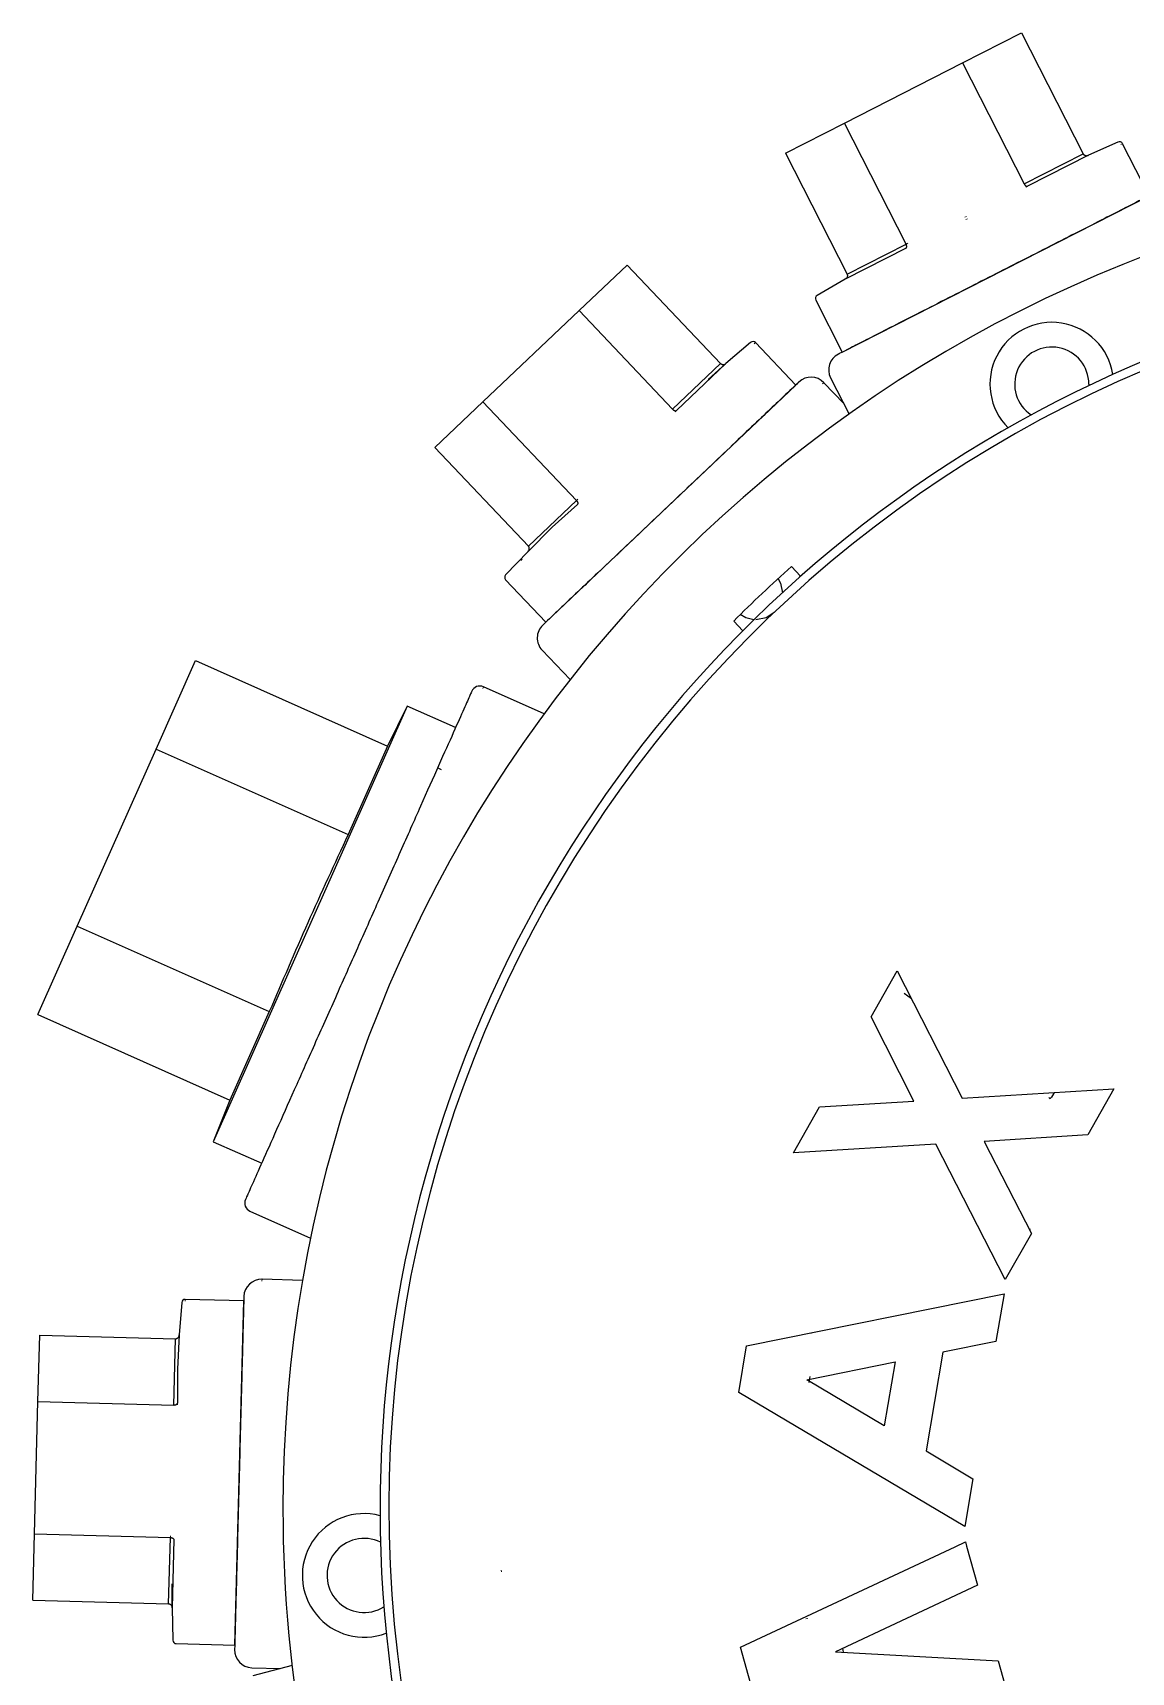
# Model space of a CAD drawing. Header units: inches. Extents: x -347369 to -260369, y 119522 to 149869.
# Drawn here: x -263235.3 to -263173.1, y 139449.4 to 139542.3 of the extents above; entities that cross this region are included whole.
import ezdxf

# ---------------------------------------------------------------- set-up
doc = ezdxf.new("R2010")
doc.units = ezdxf.units.IN
doc.header["$LTSCALE"] = 300
doc.linetypes.add('DOT2', pattern=[0.635, 0, -0.635])
doc.layers.add('INCASTELLATURA MOT', color=4, linetype='Continuous')

# ---------------------------------------------------------------- blocks, each defined once
blk = doc.blocks.new('A$C11159156')
at = {"layer": 'INCASTELLATURA MOT', "color": 40, "linetype": 'Continuous', "lineweight": 25}
for p, q in [((-391.515, 590.894), (-388.172, 592.598)), ((-388.172, 592.598), (-384.679, 585.743)), ((-398.203, 587.487), (-391.515, 590.894)), ((-391.515, 590.894), (-388.023, 584.039)), ((-401.547, 585.783), (-398.203, 587.487)), ((-394.71, 580.632), (-398.203, 587.487)), ((-401.547, 585.783), (-398.054, 578.928)), ((-388.023, 584.039), (-384.679, 585.743)), ((-382.713, 586.411), (-384.39, 585.663)), ((-380.951, 583.37), (-382.454, 586.32)), ((-384.39, 585.663), (-387.832, 583.909)), ((-398.326, 574.518), (-380.951, 583.37)), ((-394.716, 580.401), (-398.158, 578.647)), ((-398.054, 578.928), (-394.71, 580.632)), ((-413.23, 576.867), (-410.508, 579.45)), ((-410.508, 579.45), (-405.212, 573.869)), ((-398.158, 578.647), (-399.75, 577.731)), ((-399.828, 577.467), (-398.326, 574.518)), ((-418.674, 571.7), (-413.23, 576.867)), ((-413.23, 576.867), (-407.934, 571.286)), ((-403.517, 575.069), (-404.912, 573.874)), ((-400.963, 572.653), (-403.242, 575.054)), ((-407.934, 571.286), (-405.212, 573.869)), ((-404.912, 573.874), (-407.714, 571.215)), ((-405.92, 572.969), (-404.912, 573.874)), ((-398.243, 571.603), (-399.368, 572.788)), ((-398.985, 573.059), (-397.941, 571.01)), ((-384.36, 572.707), (-384.362, 572.627)), ((-415.108, 559.23), (-400.963, 572.653)), ((-421.396, 569.117), (-418.674, 571.7)), ((-418.674, 571.7), (-413.378, 566.12)), ((-416.1, 563.537), (-421.396, 569.117)), ((-416.1, 563.537), (-413.378, 566.12)), ((-413.319, 565.897), (-414.756, 564.607)), ((-414.756, 564.607), (-416.121, 563.238)), ((-416.121, 563.238), (-417.387, 561.907)), ((-417.387, 561.631), (-415.108, 559.23)), ((-401.199, 562.374), (-400.683, 561.83)), ((-403.958, 558.744), (-404.474, 559.288)), ((-437.186, 552.041), (-434.955, 557.051)), ((-434.955, 557.051), (-424.078, 552.208)), ((-415.327, 557.645), (-413.743, 555.976)), ((-415.214, 554.042), (-418.647, 555.571)), ((-422.963, 554.482), (-433.945, 529.816)), ((-422.963, 554.482), (-424.078, 552.208)), ((-420.222, 553.262), (-422.963, 554.482)), ((-441.647, 542.019), (-437.186, 552.041)), ((-437.186, 552.041), (-426.309, 547.198)), ((-424.078, 552.208), (-426.309, 547.198)), ((-421.011, 550.876), (-421.239, 550.978)), ((-443.878, 537.009), (-441.647, 542.019)), ((-441.647, 542.019), (-430.77, 537.177)), ((-396.695, 536.891), (-395.21, 539.491)), ((-395.21, 539.491), (-391.539, 532.277)), ((-394.819, 538.229), (-394.412, 537.922)), ((-443.878, 537.009), (-433.001, 532.166)), ((-430.77, 537.177), (-433.001, 532.166)), ((-394.274, 532.108), (-396.695, 536.891)), ((-391.539, 532.277), (-382.94, 532.804)), ((-382.94, 532.804), (-384.424, 530.205)), ((-433.001, 532.166), (-433.945, 529.816)), ((-399.609, 531.785), (-394.274, 532.108)), ((-401.091, 529.186), (-399.609, 531.785)), ((-384.424, 530.205), (-390.288, 529.833)), ((-433.945, 529.816), (-431.204, 528.596)), ((-393.023, 529.678), (-401.091, 529.186)), ((-389.101, 522.006), (-393.023, 529.678)), ((-390.288, 529.833), (-387.609, 524.62)), ((-431.866, 525.88), (-428.433, 524.352)), ((-387.609, 524.62), (-389.101, 522.006)), ((-428.886, 521.965), (-431.185, 522.025)), ((-432.218, 520.802), (-435.527, 520.888)), ((-432.728, 501.308), (-432.218, 520.802)), ((-403.742, 518.252), (-389.165, 521.202)), ((-389.165, 521.202), (-389.624, 518.494)), ((-435.731, 520.704), (-435.873, 518.873)), ((-435.873, 518.873), (-435.977, 516.942)), ((-443.871, 515.107), (-443.773, 518.859)), ((-443.773, 518.859), (-436.082, 518.658)), ((-436.18, 514.906), (-436.082, 518.658)), ((-404.19, 515.61), (-403.742, 518.252)), ((-389.624, 518.494), (-392.622, 517.903)), ((-400.335, 516.336), (-395.327, 517.356)), ((-395.327, 517.356), (-395.945, 513.718)), ((-392.622, 517.903), (-393.566, 512.32)), ((-435.977, 516.942), (-435.975, 515.011)), ((-395.945, 513.718), (-400.335, 516.336)), ((-400.196, 516.177), (-400.141, 516.52)), ((-391.394, 508.02), (-404.19, 515.61)), ((-444.067, 507.604), (-443.871, 515.107)), ((-443.871, 515.107), (-436.18, 514.906)), ((-393.566, 512.32), (-390.938, 510.728)), ((-390.938, 510.728), (-391.394, 508.02)), ((-444.166, 503.853), (-444.067, 507.604)), ((-444.067, 507.604), (-436.376, 507.403)), ((-436.475, 503.652), (-436.376, 507.403)), ((-436.177, 507.287), (-436.278, 503.426)), ((-404.084, 501.203), (-391.929, 506.886)), ((-391.929, 506.886), (-391.355, 507.154)), ((-391.355, 507.154), (-391.291, 506.921)), ((-391.291, 506.921), (-390.676, 504.703)), ((-436.278, 503.426), (-436.28, 504.781)), ((-390.676, 504.703), (-398.71, 500.933)), ((-444.166, 503.853), (-436.475, 503.652)), ((-436.278, 503.426), (-436.232, 501.59)), ((-436.037, 501.395), (-432.728, 501.308)), ((-403.406, 498.753), (-404.084, 501.203)), ((-398.71, 500.933), (-389.491, 500.427)), ((-398.307, 501.132), (-398.266, 500.907)), ((-389.491, 500.427), (-388.872, 498.186)), ((-431.761, 500.032), (-430.128, 499.99)), ((-429.484, 500.162), (-431.706, 499.567))]:
    blk.add_line(p, q, dxfattribs=at)
at = {"layer": 'INCASTELLATURA MOT', "color": 40, "linetype": 'DOT2', "lineweight": 18}
for p, q in [((-382.454, 586.32), (-399.828, 577.467)), ((-382.713, 586.411), (-391.232, 582.071)), ((-394.71, 580.632), (-388.023, 584.039)), ((-387.832, 583.909), (-391.298, 582.202)), ((-379.383, 583.047), (-398.985, 573.059)), ((-391.232, 582.071), (-399.75, 577.731)), ((-391.298, 582.202), (-394.716, 580.401)), ((-403.242, 575.054), (-417.387, 561.631)), ((-403.517, 575.069), (-416.457, 562.789)), ((-399.368, 572.788), (-415.327, 557.645)), ((-413.378, 566.12), (-407.934, 571.286)), ((-407.714, 571.215), (-413.319, 565.897)), ((-416.457, 562.789), (-417.387, 561.907)), ((-418.647, 555.571), (-431.866, 525.88)), ((-386.55, 532.248), (-386.961, 532.558)), ((-387.754, 524.902), (-387.602, 524.834)), ((-431.185, 522.025), (-431.761, 500.032)), ((-435.527, 520.888), (-436.037, 501.395)), ((-435.731, 520.704), (-436.232, 501.59)), ((-400.182, 518.973), (-399.694, 518.878)), ((-436.376, 507.403), (-436.18, 514.906)), ((-435.975, 515.011), (-436.177, 507.287)), ((-400.283, 502.819), (-400.745, 502.765))]:
    blk.add_line(p, q, dxfattribs=at)
at = {"layer": 'INCASTELLATURA MOT', "color": 40, "linetype": 'Continuous', "lineweight": 25, "flags": 128}
for points in [[(-401.964, 561.688), (-401.832, 561.438), (-401.718, 560.897)], [(-402.185, 559.776), (-402.643, 559.478), (-403.217, 559.364)], [(-403.328, 559.368), (-403.791, 559.478), (-404.106, 559.656)]]:
    blk.add_lwpolyline(points, dxfattribs=at)
at = {"layer": 'INCASTELLATURA MOT', "color": 40, "linetype": 'Continuous', "lineweight": 25}
for centre, radius, start, end in [((-382.632, 586.229), 0.2, 27, 114.06433), ((-354, 509), 76, 233.47499, 180), ((-354, 509), 70.5, 98.66509, 222.49193), ((-354, 509), 70, 100.65786, 270), ((-399.65, 577.558), 0.2, 119.93567, 207), ((-386.46, 572.707), 3.5, 9.04971, 224.95029), ((-403.387, 574.917), 0.2, 43.5, 130.56433), ((-386.46, 572.707), 2.1, 0, 236.1794), ((-398.094, 573.513), 1, 117, 207), ((-400.094, 572.1), 1, 43.5, 133.5), ((-417.242, 561.769), 0.2, 136.43567, 223.5), ((-354, 509), 71.25, 131.48652, 135.10582), ((-414.601, 558.333), 1, 133.5, 223.5), ((-418.85, 555.114), 0.5, 66, 156), ((-354, 509), 40, 143.83814, 144.45922), ((-431.663, 526.337), 0.5, 156, 246), ((-431.212, 521.025), 1, 88.5, 178.5), ((-435.532, 520.688), 0.2, 88.5, 175.56433), ((-354, 509), 76, 180, 222.90553), ((-425.402, 505.258), 3.5, 75.04971, 290.95029), ((-425.402, 505.258), 2.1, 63.8206, 302.1794), ((-436.032, 501.595), 0.2, 181.43567, 268.5), ((-431.735, 501.032), 1, 178.5, 268.5)]:
    blk.add_arc(centre, radius, start, end, dxfattribs=at)
for points, knots in [([(-384.679, 585.743), (-384.673, 585.732), (-384.659, 585.71), (-384.63, 585.683), (-384.594, 585.66), (-384.54, 585.641), (-384.477, 585.637), (-384.424, 585.649), (-384.398, 585.659), (-384.391, 585.662), (-384.39, 585.663)], [0, 0, 0, 0, 0.112027, 0.23319, 0.362943, 0.500041, 0.749238, 0.926865, 0.990965, 1, 1, 1, 1]), ([(-388.023, 584.039), (-388.017, 584.028), (-388.004, 584.006), (-387.981, 583.975), (-387.955, 583.947), (-387.918, 583.92), (-387.88, 583.904), (-387.85, 583.904), (-387.836, 583.907), (-387.833, 583.909), (-387.832, 583.909)], [0, 0, 0, 0, 0.112027, 0.23319, 0.362943, 0.500041, 0.749238, 0.926865, 0.990965, 1, 1, 1, 1]), ([(-380.728, 583.484), (-380.757, 583.469), (-380.817, 583.439), (-381.312, 583.186), (-382.134, 582.767), (-383.293, 582.177), (-384.718, 581.451), (-386.315, 580.637), (-387.975, 579.791), (-389.638, 578.944), (-391.301, 578.097), (-392.962, 577.251), (-394.559, 576.437), (-395.983, 575.711), (-397.142, 575.121), (-397.964, 574.702), (-398.46, 574.449), (-398.519, 574.419), (-398.548, 574.404)], [0, 0, 0, 0, 0.058258, 0.120006, 0.18432, 0.25, 0.31568, 0.379994, 0.441742, 0.5, 0.558258, 0.620006, 0.68432, 0.75, 0.81568, 0.879994, 0.941742, 1, 1, 1, 1]), ([(-394.716, 580.401), (-394.716, 580.401), (-394.715, 580.402), (-394.712, 580.404), (-394.701, 580.413), (-394.684, 580.436), (-394.675, 580.477), (-394.676, 580.523), (-394.682, 580.561), (-394.694, 580.598), (-394.705, 580.621), (-394.71, 580.632)], [0, 0, 0, 0, 0.009009, 0.024113, 0.073082, 0.250769, 0.499964, 0.637074, 0.766831, 0.887987, 1, 1, 1, 1]), ([(-398.054, 578.928), (-398.049, 578.917), (-398.039, 578.893), (-398.033, 578.853), (-398.036, 578.811), (-398.053, 578.756), (-398.087, 578.703), (-398.126, 578.668), (-398.149, 578.653), (-398.156, 578.649), (-398.158, 578.647)], [0, 0, 0, 0, 0.11203, 0.2331962, 0.3629542, 0.5000575, 0.7494979, 0.9266947, 0.975691, 1, 1, 1, 1]), ([(-405.212, 573.869), (-405.203, 573.861), (-405.184, 573.844), (-405.148, 573.825), (-405.107, 573.814), (-405.05, 573.811), (-404.988, 573.825), (-404.942, 573.851), (-404.92, 573.867), (-404.914, 573.873), (-404.912, 573.874)], [0, 0, 0, 0, 0.11203, 0.2331962, 0.3629542, 0.5000575, 0.7494979, 0.9266947, 0.975691, 1, 1, 1, 1]), ([(-400.782, 572.825), (-400.806, 572.803), (-400.854, 572.757), (-401.258, 572.374), (-401.927, 571.739), (-402.87, 570.844), (-404.03, 569.743), (-405.33, 568.509), (-406.682, 567.227), (-408.036, 565.942), (-409.39, 564.657), (-410.741, 563.374), (-412.042, 562.141), (-413.201, 561.04), (-414.145, 560.145), (-414.814, 559.51), (-415.218, 559.127), (-415.266, 559.081), (-415.29, 559.058)], [0, 0, 0, 0, 0.058258, 0.120006, 0.18432, 0.25, 0.31568, 0.379994, 0.441742, 0.5, 0.558258, 0.620006, 0.68432, 0.75, 0.81568, 0.879994, 0.941742, 1, 1, 1, 1]), ([(-407.934, 571.286), (-407.925, 571.278), (-407.907, 571.259), (-407.876, 571.236), (-407.843, 571.217), (-407.8, 571.201), (-407.758, 571.197), (-407.73, 571.205), (-407.718, 571.212), (-407.715, 571.215), (-407.714, 571.215)], [0, 0, 0, 0, 0.112027, 0.23319, 0.362943, 0.500041, 0.749238, 0.926865, 0.990965, 1, 1, 1, 1]), ([(-413.378, 566.12), (-413.37, 566.111), (-413.353, 566.091), (-413.332, 566.059), (-413.314, 566.025), (-413.3, 565.982), (-413.298, 565.939), (-413.308, 565.912), (-413.316, 565.9), (-413.318, 565.897), (-413.319, 565.897)], [0, 0, 0, 0, 0.112027, 0.23319, 0.362943, 0.500041, 0.749238, 0.926865, 0.990965, 1, 1, 1, 1]), ([(-416.121, 563.238), (-416.12, 563.238), (-416.118, 563.24), (-416.113, 563.246), (-416.096, 563.266), (-416.068, 563.311), (-416.05, 563.372), (-416.05, 563.429), (-416.06, 563.471), (-416.076, 563.507), (-416.092, 563.527), (-416.1, 563.537)], [0, 0, 0, 0, 0.009009, 0.024113, 0.073082, 0.250769, 0.499964, 0.637074, 0.766831, 0.887987, 1, 1, 1, 1]), ([(-419.307, 555.317), (-419.328, 555.27), (-419.371, 555.174), (-419.727, 554.374), (-420.318, 553.046), (-421.151, 551.175), (-422.176, 548.874), (-423.324, 546.296), (-424.518, 543.614), (-425.713, 540.929), (-426.909, 538.244), (-428.103, 535.562), (-429.251, 532.983), (-430.275, 530.683), (-431.108, 528.811), (-431.699, 527.484), (-432.056, 526.683), (-432.099, 526.587), (-432.119, 526.54)], [0, 0, 0, 0, 0.058258, 0.120006, 0.18432, 0.25, 0.31568, 0.379994, 0.441742, 0.5, 0.558258, 0.620006, 0.68432, 0.75, 0.81568, 0.879994, 0.941742, 1, 1, 1, 1]), ([(-426.309, 547.198), (-427.077, 545.539), (-428.614, 542.22), (-430.052, 538.858), (-430.77, 537.177)], [0, 0, 0, 0, 0.5, 1, 1, 1, 1]), ([(-432.211, 521.051), (-432.212, 521.019), (-432.214, 520.952), (-432.228, 520.396), (-432.253, 519.474), (-432.287, 518.174), (-432.329, 516.575), (-432.375, 514.784), (-432.424, 512.921), (-432.473, 511.055), (-432.522, 509.189), (-432.571, 507.326), (-432.618, 505.534), (-432.66, 503.936), (-432.694, 502.636), (-432.718, 501.714), (-432.732, 501.158), (-432.734, 501.091), (-432.735, 501.058)], [0, 0, 0, 0, 0.058258, 0.120006, 0.18432, 0.25, 0.31568, 0.379994, 0.441742, 0.5, 0.558258, 0.620006, 0.68432, 0.75, 0.81568, 0.879994, 0.941742, 1, 1, 1, 1]), ([(-436.082, 518.658), (-436.069, 518.658), (-436.044, 518.659), (-436.005, 518.671), (-435.968, 518.692), (-435.926, 518.731), (-435.892, 518.784), (-435.878, 518.835), (-435.874, 518.862), (-435.874, 518.87), (-435.873, 518.873)], [0, 0, 0, 0, 0.11203, 0.2331962, 0.3629542, 0.5000575, 0.7494979, 0.9266947, 0.975691, 1, 1, 1, 1]), ([(-436.18, 514.906), (-436.168, 514.906), (-436.142, 514.906), (-436.104, 514.912), (-436.067, 514.922), (-436.025, 514.941), (-435.992, 514.967), (-435.979, 514.992), (-435.975, 515.006), (-435.975, 515.01), (-435.975, 515.011)], [0, 0, 0, 0, 0.11203, 0.233196, 0.362954, 0.500057, 0.749498, 0.926695, 0.975691, 1, 1, 1, 1]), ([(-436.376, 507.403), (-436.364, 507.402), (-436.339, 507.401), (-436.301, 507.393), (-436.264, 507.381), (-436.223, 507.361), (-436.192, 507.332), (-436.18, 507.306), (-436.177, 507.292), (-436.177, 507.288), (-436.177, 507.287)], [0, 0, 0, 0, 0.112027, 0.23319, 0.362943, 0.500041, 0.749238, 0.926865, 0.990965, 1, 1, 1, 1]), ([(-436.475, 503.652), (-436.462, 503.65), (-436.437, 503.648), (-436.399, 503.634), (-436.363, 503.611), (-436.323, 503.57), (-436.292, 503.515), (-436.28, 503.462), (-436.278, 503.435), (-436.278, 503.427), (-436.278, 503.426)], [0, 0, 0, 0, 0.112027, 0.23319, 0.362943, 0.500041, 0.749238, 0.926865, 0.990965, 1, 1, 1, 1])]:
    blk.add_open_spline(points, degree=3, knots=knots, dxfattribs=at)
at = {"layer": 'INCASTELLATURA MOT', "color": 40, "linetype": 'DOT2', "lineweight": 18}
for points, knots in [([(-420.351, 472.975), (-421.396, 475.027), (-423.487, 479.132), (-425.929, 485.721), (-427.833, 492.655), (-429.082, 499.963), (-429.614, 507.511), (-429.378, 515.193), (-428.348, 522.89), (-426.52, 530.481), (-423.918, 537.843), (-420.59, 544.86), (-416.604, 551.431), (-412.047, 557.472), (-407.018, 562.919), (-401.65, 567.705), (-395.996, 571.87), (-390.076, 575.443), (-383.855, 578.463), (-377.282, 580.936), (-370.344, 582.831), (-363.037, 584.082), (-355.489, 584.614), (-347.808, 584.378), (-340.11, 583.348), (-332.519, 581.52), (-325.157, 578.918), (-318.14, 575.59), (-311.569, 571.604), (-305.529, 567.047), (-300.08, 562.02), (-295.301, 556.647), (-291.105, 551.01), (-288.801, 547.02), (-287.649, 545.025)], [0, 0, 0, 0, 0.029124, 0.058249, 0.088734, 0.119994, 0.151901, 0.184313, 0.217069, 0.25, 0.282931, 0.315687, 0.348099, 0.380006, 0.411266, 0.441751, 0.470875, 0.5, 0.529123, 0.558249, 0.588734, 0.619994, 0.651901, 0.684313, 0.717069, 0.75, 0.782931, 0.815687, 0.848099, 0.880006, 0.911266, 0.941751, 0.970875, 1, 1, 1, 1]), ([(-417.632, 505.453), (-417.688, 507.732), (-417.801, 512.289), (-417.041, 519.098), (-415.609, 525.788), (-413.455, 532.286), (-410.621, 538.517), (-407.136, 544.407), (-403.041, 549.892), (-398.382, 554.905), (-393.216, 559.398), (-387.587, 563.282), (-382.409, 566.207), (-379.013, 567.547), (-377.737, 568.05)], [0, 0, 0, 0, 0.086192, 0.172383, 0.258575, 0.344766, 0.430958, 0.517149, 0.603341, 0.689532, 0.775724, 0.861915, 0.948107, 1, 1, 1, 1]), ([(-287.649, 545.025), (-286.604, 542.973), (-284.513, 538.868), (-282.071, 532.279), (-280.167, 525.345), (-278.918, 518.037), (-278.386, 510.489), (-278.622, 502.807), (-279.652, 495.11), (-281.48, 487.519), (-284.082, 480.157), (-287.41, 473.14), (-291.396, 466.569), (-295.953, 460.528), (-300.982, 455.081), (-306.35, 450.295), (-312.004, 446.13), (-317.924, 442.557), (-324.145, 439.537), (-330.718, 437.064), (-337.656, 435.169), (-344.963, 433.918), (-352.511, 433.386), (-360.192, 433.622), (-367.891, 434.652), (-375.48, 436.482), (-382.848, 439.075), (-389.842, 442.434), (-395.196, 445.55), (-398.03, 447.744), (-398.837, 448.369)], [0, 0, 0, 0, 0.033825, 0.067651, 0.103057, 0.139363, 0.176421, 0.214064, 0.252107, 0.290354, 0.328601, 0.366644, 0.404287, 0.441345, 0.477651, 0.513057, 0.546881, 0.580708, 0.614532, 0.648359, 0.683766, 0.720071, 0.757129, 0.794772, 0.832815, 0.871062, 0.909309, 0.947352, 0.984996, 1, 1, 1, 1])]:
    blk.add_open_spline(points, degree=3, knots=knots, dxfattribs=at)
blk.add_open_spline([(-290.368, 512.547), (-290.319, 509.764), (-290.219, 504.2), (-291.453, 495.919), (-293.679, 487.866), (-296.958, 480.173), (-301.208, 472.974), (-306.362, 466.392), (-312.331, 460.538), (-319.013, 455.514), (-326.293, 451.405), (-334.048, 448.281), (-342.144, 446.196), (-350.443, 445.186), (-358.803, 445.268), (-367.081, 446.44), (-375.134, 448.683), (-382.827, 451.957), (-390.026, 456.208), (-396.608, 461.362), (-402.462, 467.331), (-407.485, 474.013), (-411.599, 481.293), (-414.706, 489.049), (-416.852, 497.141), (-417.372, 502.683), (-417.632, 505.453)], degree=3, dxfattribs=at)

msp = doc.modelspace()

# ---------------------------------------------------------------- block references
msp.add_blockref('A$C11159156', (-262791.171, 138949.656))

doc.saveas('drawing.dxf')
